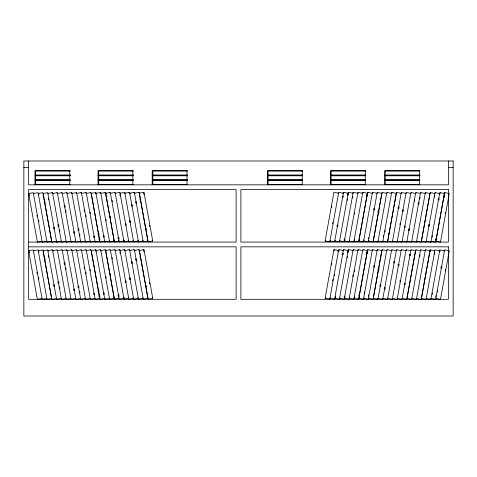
<?xml version="1.0" encoding="UTF-8"?>
<svg xmlns="http://www.w3.org/2000/svg" width="477" height="477" viewBox="0 0 477 477"><rect width="100%" height="100%" fill="white"/><g stroke="black" fill="none" stroke-linecap="round" stroke-linejoin="round"><path stroke-width="0.72" d="M325.529 241.034L325.618 240.551M331.557 207.555L331.819 206.088M329.404 241.732L329.488 241.249M332.654 223.653L332.922 222.187M338.068 193.584L338.151 193.107M330.346 241.034L330.436 240.551M336.947 226.587L337.227 225.037M342.188 197.46L342.45 196.005M342.885 193.584L342.969 193.107M335.158 241.064L335.242 240.581M337.752 226.647L338.014 225.18M342.993 197.514L343.255 196.065M343.822 192.917L343.905 192.434M325.529 298.304L325.618 297.821M331.557 264.824L331.819 263.358M334.019 251.129L334.282 249.674M347.429 195.081L347.781 193.131M329.404 299.001L329.488 298.519M332.654 280.917L332.928 279.403M337.889 251.826L338.151 250.371M339.976 241.064L340.059 240.581M347.286 200.418L347.548 198.969M348.24 195.117L348.723 192.434M330.346 298.304L330.436 297.821M334.395 275.819L334.657 274.353M338.706 251.85L339.099 249.674M344.108 240.307L344.37 238.858M352.509 193.614L352.598 193.131M342.188 254.724L342.45 253.275M342.885 250.854L342.969 250.371M344.782 241.088L345.044 239.639M352.521 198.074L352.789 196.607M353.445 192.941L353.535 192.464M335.158 298.328L335.552 296.151M342.993 254.784L343.255 253.335M343.822 250.181L343.905 249.704M357.321 193.638L357.404 193.161M347.429 252.345L347.781 250.401M349.599 241.088L349.689 240.611M354.435 214.239L354.703 212.742M358.263 192.941L358.352 192.464M339.976 298.328L340.059 297.851M347.286 257.687L347.548 256.232M348.24 252.381L348.723 249.704M362.138 193.638L362.222 193.161M344.108 297.576L344.37 296.122M352.509 250.878L352.598 250.401M354.411 241.118L354.673 239.663M363.075 192.97L363.158 192.493M344.782 298.358L345.044 296.903M353.445 250.21L353.535 249.733M366.509 196.089L366.771 194.64M352.7 276.577L352.968 275.11M359.229 241.118L359.312 240.635M367.326 196.119L367.588 194.67M367.892 192.97L367.976 192.493M349.599 298.358L349.689 297.875M354.435 271.502L354.703 270.012M358.263 250.21L358.352 249.733M363.188 241.332L363.45 239.865M364.034 241.147L364.124 240.664M372.698 193L372.787 192.517M354.411 298.387L354.673 296.932M363.075 250.24L363.158 249.757M368.435 238.941L368.691 237.486M373.67 209.826L373.932 208.36M358.895 295.668L359.163 294.202M366.509 253.359L366.771 251.91M368.852 241.147L368.942 240.664M374.469 209.94L374.749 208.401M377.516 193L377.605 192.517M359.229 298.387L359.312 297.904M360.636 290.571L360.898 289.104M367.326 253.388L367.588 251.934M367.892 250.24L367.976 249.757M377.957 212.76L378.225 211.293M364.148 293.277L364.404 291.823M378.762 212.825L379.03 211.359M382.327 193.024L382.411 192.547M364.034 298.411L364.124 297.934M372.698 250.264L372.787 249.787M377.534 241.869L377.623 241.392M368.435 296.205L368.691 294.756M373.67 267.096L373.932 265.629M387.145 193.024L387.229 192.547M368.852 298.411L368.942 297.934M374.469 267.203L374.749 265.665M377.516 250.264L377.605 249.787M383.234 236.991L383.496 235.525M377.957 270.03L378.225 268.563M384.957 231.917L385.225 230.451M391.951 193.054L392.04 192.577M378.762 270.095L379.03 268.629M382.327 250.294L382.411 249.817M388.469 234.642L388.731 233.187M377.534 299.139L377.623 298.656M379.865 286.188L380.127 284.721M394.509 205.641L394.765 204.186M396.769 193.054L396.858 192.577M380.676 286.224L380.944 284.763M387.145 250.294L387.229 249.817M398.003 208.419L398.271 206.952M384.182 288.979L384.444 287.524M398.79 208.568L399.07 207.012M401.58 193.084L401.664 192.601M384.957 289.187L385.225 287.72M391.951 250.324L392.04 249.841M399.911 224.578L400.173 223.111M402.284 211.377L402.552 209.91M393.716 262.749L393.978 261.283M403.101 211.412L403.363 209.946M406.398 193.084L406.482 192.601M394.509 262.905L394.765 261.456M396.769 250.324L396.858 249.841M404.198 227.511L404.466 226.044M398.003 265.683L398.271 264.216M405.003 227.577L405.271 226.11M411.204 193.107L411.293 192.63M398.808 265.749L399.07 264.282M401.58 250.347L401.664 249.87M408.503 230.337L408.765 228.888M399.911 281.847L400.173 280.381M409.296 230.51L409.558 229.043M414.543 201.336L414.805 199.887M416.022 193.107L416.111 192.63M406.398 250.347L406.482 249.87M418.049 204.073L418.311 202.606M404.198 284.781L404.478 283.225M409.445 255.648L409.701 254.193M418.83 204.269L419.092 202.82M419.778 199.004L420.04 197.538M420.833 193.137L420.917 192.654M405.003 284.841L405.271 283.374M410.25 255.702L410.506 254.253M411.204 250.377L411.293 249.894M425.651 193.137L425.734 192.654M414.543 258.606L414.805 257.157M415.497 253.311L415.759 251.844M416.022 250.377L416.111 249.894M424.244 223.164L424.512 221.698M421.793 241.308L421.883 240.831M430.457 193.167L430.546 192.684M419.778 256.274L420.04 254.807M420.833 250.407L420.917 249.924M428.525 226.128L428.805 224.589M434.332 193.865L434.416 193.382M429.342 226.164L429.604 224.697M434.577 197.037L434.839 195.588M435.274 193.167L435.364 192.684M425.651 250.407L425.734 249.924M430.487 242.006L430.576 241.529M438.059 199.911L438.321 198.462M439.15 193.865L439.234 193.382M424.244 280.434L424.518 278.926M429.521 251.105L429.61 250.622M432.18 237.164L432.442 235.698M438.876 199.941L439.138 198.492M439.83 194.634L440.182 192.684M421.793 298.578L421.883 298.101M430.284 251.403L430.546 249.954M435.698 239.83L435.96 238.381M443.306 197.526L443.574 196.059M443.968 193.865L444.051 193.382M434.332 251.129L434.416 250.652M444.123 197.567L444.385 196.101M444.91 193.167L444.999 192.684M434.577 254.307L434.839 252.858M445.214 213.702L445.488 212.193M430.487 299.276L430.576 298.793M439.15 251.129L439.234 250.652M432.18 294.434L432.442 292.967M439.83 251.898L440.092 250.431M435.698 297.099L435.96 295.645M440.933 267.996L441.195 266.53M443.968 251.129L444.051 250.652M437.427 292.049L437.683 290.594M441.732 268.098L441.994 266.643M445.214 270.972L445.488 269.463M33.438 193.477L38.082 192.642L47.002 242.107L51.653 241.267L42.9 192.642L38.255 193.477M47.885 193.453L52.53 192.613L61.45 242.077L66.094 241.243M52.703 193.453L57.347 192.613L66.255 242.048L70.906 241.213M57.508 193.423L62.159 192.589L71.073 242.048L75.724 241.213M62.326 193.423L66.977 192.589L75.885 242.024L80.53 241.183M67.138 193.394L71.783 192.559L80.702 242.024L85.347 241.183M71.955 193.394L76.6 192.559L85.508 241.994L90.159 241.159M76.761 193.37L81.412 192.529L90.326 241.994L94.977 241.159M81.579 193.37L86.23 192.529L95.138 241.964L99.782 241.129L91.035 192.505L86.391 193.34M96.014 193.31L100.665 192.475L109.579 241.94L114.23 241.106L105.483 192.475L100.832 193.31M110.461 193.286L115.106 192.452L124.02 241.881L128.665 241.046M115.267 193.257L119.918 192.422L128.838 241.881L133.482 241.046M120.085 193.257L124.735 192.422L133.643 241.857L138.294 241.022M124.896 193.227L129.541 192.392L138.461 241.857L143.112 241.022M129.714 193.227L134.359 192.392L143.273 241.827L147.918 240.992L139.171 192.368L134.52 193.203M42.018 241.267L37.367 242.107L28.62 193.477L33.265 192.642L42.185 242.107L46.835 241.267M56.471 241.267L51.82 242.107L43.073 193.477L47.718 192.642L56.632 242.077L61.277 241.243M33.438 250.717L38.082 249.882L47.002 299.347L51.653 298.507L42.9 249.882L38.255 250.717M47.885 250.693L52.53 249.853L61.45 299.317L66.094 298.483M104.6 241.129L99.955 241.964L91.208 193.34L95.853 192.505L104.761 241.94L109.412 241.106M52.703 250.693L57.347 249.853L66.255 299.288L70.906 298.453M57.508 250.663L62.159 249.829L71.073 299.288L75.724 298.453M62.326 250.663L66.977 249.829L75.885 299.264L80.53 298.423M119.035 241.076L114.391 241.911L105.644 193.286L110.288 192.452L119.208 241.911L123.853 241.076M67.138 250.634L71.783 249.799L80.702 299.264L85.347 298.423M71.955 250.634L76.6 249.799L85.508 299.234L90.159 298.399M76.761 250.61L81.412 249.769L90.326 299.234L94.977 298.399M81.579 250.61L86.23 249.769L95.138 299.204L99.782 298.369L91.035 249.745L86.391 250.58M96.014 250.55L100.665 249.715L109.579 299.18L114.23 298.346L105.483 249.715L100.832 250.55M110.461 250.526L115.106 249.692L124.02 299.121L128.665 298.286M115.267 250.497L119.918 249.662L128.838 299.121L133.482 298.286M120.085 250.497L124.735 249.662L133.643 299.097L138.294 298.262M124.896 250.467L129.541 249.632L138.461 299.097L143.112 298.262M129.714 250.467L134.359 249.632L143.273 299.067L147.918 298.232L139.171 249.608L134.52 250.443M42.018 298.507L37.367 299.347L28.62 250.717L33.265 249.882L42.185 299.347L46.835 298.507M56.471 298.507L51.82 299.347L43.073 250.717L47.718 249.882L56.632 299.317L61.277 298.483M104.6 298.369L99.955 299.204L91.208 250.58L95.853 249.745L104.761 299.18L109.412 298.346M119.035 298.316L114.391 299.151L105.644 250.526L110.288 249.692L119.208 299.151L123.853 298.316M23.85 167.648L28.62 167.648M448.38 167.648L453.15 167.648M98.059 174.999L133.286 174.999L133.286 175.786L98.709 175.786L98.709 179.722M152.199 174.999L187.425 174.999L187.425 175.786L152.849 175.786L152.849 179.722M267.418 174.999L302.645 174.999L302.645 175.786L268.068 175.786L268.068 179.722M330.478 174.999L365.704 174.999L365.704 175.786L331.127 175.786L331.127 179.722M35 175.393L70.226 175.393M98.059 175.393L133.286 175.393M152.199 175.393L187.425 175.393M267.418 175.393L302.645 175.393M330.478 175.393L365.704 175.393M384.617 175.393L419.843 175.393M98.059 179.722L133.286 179.722L133.286 180.509L98.709 180.509L98.709 184.444M152.199 179.722L187.425 179.722L187.425 180.509L152.849 180.509L152.849 184.444M267.418 179.722L302.645 179.722L302.645 180.509L268.068 180.509L268.068 184.444M330.478 179.722L365.704 179.722L365.704 180.509L331.127 180.509L331.127 184.444M35 180.115L70.226 180.115M98.059 180.115L133.286 180.115M152.199 180.115L187.425 180.115M267.418 180.115L302.645 180.115M330.478 180.115L365.704 180.115M384.617 180.115L419.843 180.115M98.059 184.444L133.286 184.444L133.286 184.837M152.199 184.444L187.425 184.444L187.425 184.837M267.418 184.444L302.645 184.444L302.645 184.837M330.478 184.444L365.704 184.444L365.704 184.837M28.62 242.077L236.115 242.077L236.115 189.607L28.62 189.607L28.62 299.317L236.115 299.317L236.115 246.847L28.62 246.847M439.621 193.453L434.976 192.613L426.056 242.077L421.412 241.243L430.159 192.613L434.803 193.453M425.18 193.423L420.529 192.589L411.621 242.024L406.97 241.183M420.368 193.394L415.723 192.559L406.803 242.024L402.153 241.183M415.55 193.394L410.906 192.559L401.992 241.994L397.347 241.159M410.745 193.37L406.094 192.529L397.174 241.994L392.529 241.159M405.927 193.37L401.276 192.529L392.368 241.964L387.718 241.129L396.47 192.505L401.115 193.34M391.492 193.31L386.841 192.475L377.921 241.94L373.276 241.106L382.023 192.475L386.674 193.31M377.045 193.286L372.4 192.452L363.486 241.881L358.841 241.046L367.588 192.422L372.239 193.257M362.609 193.227L357.965 192.392L349.045 241.857L344.394 241.022M357.792 193.227L353.147 192.392L344.233 241.827L339.588 240.992M352.986 193.203L348.335 192.368L339.415 241.827L334.771 240.992M348.168 193.203L343.518 192.368L334.61 241.803L329.959 240.963M343.357 193.173L338.712 192.338L329.792 241.803L325.141 240.963L333.894 192.338L338.539 193.173M431.047 241.243L435.692 242.077L444.439 193.453L439.794 192.613L430.874 242.077L426.229 241.243M416.6 241.213L421.245 242.048L429.998 193.423L425.347 192.589L416.427 242.048L411.782 241.213M444.439 250.717L439.794 249.882L430.874 299.347L426.229 298.507M439.621 250.717L434.976 249.882L426.056 299.347L421.412 298.507L430.159 249.882L434.803 250.717M382.9 241.129L387.551 241.964L396.298 193.34L391.653 192.505L382.739 241.94L378.094 241.106M425.18 250.693L420.529 249.853L411.621 299.288L406.97 298.453L415.723 249.829L420.368 250.663M368.465 241.076L373.115 241.911L381.862 193.286L377.218 192.452L368.298 241.911L363.647 241.076M410.745 250.634L406.094 249.799L397.174 299.264L392.529 298.423M354.023 241.046L358.668 241.881L367.421 193.257L362.77 192.422L353.862 241.857L349.212 241.022M405.927 250.634L401.276 249.799L392.368 299.234L387.718 298.399M401.115 250.61L396.47 249.769L387.551 299.234L382.9 298.399M396.298 250.61L391.653 249.769L382.739 299.204L378.094 298.369M391.492 250.58L386.841 249.745L377.921 299.204L373.276 298.369L382.023 249.745L386.674 250.58M377.045 250.55L372.4 249.715L363.486 299.151L358.841 298.316L367.588 249.692L372.239 250.526M362.609 250.497L357.965 249.662L349.045 299.121L344.394 298.286M357.792 250.497L353.147 249.662L344.233 299.097L339.588 298.262M352.986 250.467L348.335 249.632L339.415 299.097L334.771 298.262M348.168 250.467L343.518 249.632L334.61 299.067L329.959 298.232M343.357 250.443L338.712 249.608L329.792 299.067L325.141 298.232L333.894 249.608L338.539 250.443M435.865 298.507L440.509 299.347L449.256 250.717L444.612 249.882L435.692 299.347L431.047 298.507M416.6 298.483L421.245 299.317L429.998 250.693L425.347 249.853L416.427 299.317L411.782 298.483M402.153 298.453L406.803 299.288L415.55 250.663L410.906 249.829L401.992 299.264L397.347 298.423M368.465 298.346L373.115 299.18L381.862 250.55L377.218 249.715L368.298 299.18L363.647 298.346M354.023 298.316L358.668 299.151L367.421 250.526L362.77 249.692L353.862 299.121L349.212 298.286M143.601 192.434L143.988 194.61M149.474 225.096L149.754 226.647M152.264 240.581L152.348 241.064M139.725 193.131L139.815 193.614M145.992 227.97L146.254 229.419M138.783 192.434L138.867 192.917M139.958 198.969L140.22 200.418M147.447 240.581L147.53 241.064M134.908 193.131L134.997 193.614M136.446 201.682L136.708 203.148M133.971 192.464L134.061 192.941M135.641 201.741L135.903 203.208M142.635 240.611L142.724 241.088M143.601 249.674L143.988 251.85M149.474 282.336L149.754 283.887M152.264 297.821L152.348 298.304M130.102 193.161L130.185 193.638M132.165 204.639L132.427 206.106M139.725 250.371L139.815 250.854M145.992 285.21L146.254 286.659M129.154 192.464L129.243 192.941M131.354 204.675L131.616 206.142M137.817 240.611L137.907 241.088M138.783 249.674L138.867 250.157M139.958 256.209L140.22 257.658M147.447 297.821L147.53 298.304M125.284 193.161L125.368 193.638M130.245 220.738L130.513 222.24M134.908 250.371L134.997 250.854M136.446 258.922L136.708 260.388M124.348 192.493L124.431 192.97M129.446 220.839L129.708 222.306M133.011 240.635L133.095 241.118M133.971 249.704L134.061 250.181M135.641 258.981L135.903 260.448M142.635 297.851L142.724 298.328M125.958 223.671L126.22 225.12M130.102 250.401L130.185 250.878M132.165 261.879L132.427 263.346M119.53 192.493L119.614 192.97M119.918 194.67L120.18 196.119M125.159 223.773L125.421 225.239M128.194 240.635L128.277 241.118M129.154 249.704L129.243 250.181M131.354 261.915L131.616 263.382M137.817 297.851L137.907 298.328M124.056 239.865L124.318 241.332M125.284 250.401L125.368 250.878M130.245 277.978L130.513 279.48M114.718 192.517L114.808 193M123.382 240.664L123.471 241.147M124.348 249.733L124.431 250.21M129.446 278.079L129.708 279.546M133.011 297.875L133.095 298.358M112.119 200.298L112.387 201.765M118.815 237.486L119.071 238.941M125.958 280.911L126.22 282.36M109.901 192.517L109.99 193M117.998 237.516L118.26 238.965M118.564 240.664L118.654 241.147M119.53 249.733L119.614 250.21M119.918 251.91L120.18 253.359M125.159 281.013L125.421 282.479M128.194 297.875L128.277 298.358M106.031 193.215L106.115 193.698M110.205 216.439L110.467 217.894M114.516 240.39L114.778 241.839M124.056 297.105L124.318 298.572M105.095 192.547L105.351 193.996M113.759 240.694L113.842 241.171M114.718 249.757L114.808 250.24M123.382 297.904L123.471 298.387M105.924 219.372L106.186 220.857M109.883 241.392L109.966 241.869M112.119 257.538L112.387 259.005M118.815 294.726L119.071 296.181M100.277 192.547L100.361 193.024M109.901 249.757L109.99 250.24M117.998 294.756L118.26 296.205M118.564 297.904L118.654 298.387M96.402 193.245L96.491 193.722M104.01 235.525L104.272 236.991M105.065 241.392L105.149 241.869M106.031 250.455L106.115 250.938M110.205 273.679L110.467 275.134M114.516 297.63L114.778 299.079M95.466 192.577L95.728 194.026M103.205 235.584L103.467 237.051M105.095 249.787L105.351 251.236M113.759 297.934L113.842 298.411M98.775 233.187L99.037 234.642M99.729 238.482L99.991 239.949M105.924 276.612L106.186 278.097M109.883 298.632L109.966 299.109M90.648 192.577L90.737 193.054M97.964 233.217L98.22 234.666M98.918 238.518L99.18 239.985M100.277 249.787L100.361 250.264M90.171 212.14L90.433 213.595M94.482 236.091L94.744 237.54M96.402 250.485L96.491 250.962M104.01 292.765L104.272 294.231M105.065 298.632L105.149 299.109M85.842 192.601L85.926 193.084M93.677 236.145L93.933 237.6M95.466 249.817L95.728 251.266M103.205 292.824L103.467 294.291M85.878 215.044L86.146 216.522M98.775 290.427L99.037 291.882M99.729 295.722L99.991 297.189M81.024 192.601L81.108 193.084M84.143 209.946L84.405 211.412M90.648 249.817L90.737 250.294M97.964 290.457L98.22 291.906M98.918 295.758L99.18 297.225M90.171 269.38L90.433 270.835M94.482 293.331L94.744 294.78M76.213 192.63L76.302 193.107M85.842 249.841L85.926 250.324M93.677 293.385L93.933 294.84M78.741 228.888L78.997 230.337M79.683 234.141L79.945 235.608M85.878 272.284L86.146 273.762M71.395 192.63L71.484 193.107M77.924 228.918L78.21 230.51M81.024 249.841L81.108 250.324M84.143 267.186L84.405 268.652M74.442 231.792L74.704 233.241M66.589 192.654L66.673 193.137M73.637 231.846L73.899 233.301M76.213 249.87L76.302 250.347M64.914 205.569L65.176 207.036M65.85 210.774L66.106 212.223M78.741 286.128L78.997 287.577M79.683 291.381L79.945 292.848M61.771 192.654L61.855 193.137M64.097 205.605L64.365 207.072M71.395 249.87L71.484 250.347M77.924 286.158L78.21 287.75M74.442 289.032L74.704 290.481M56.96 192.684L57.049 193.167M66.589 249.894L66.673 250.377M73.637 289.086L73.899 290.541M53.084 193.382L53.174 193.865M58.701 224.589L58.963 226.038M59.637 229.795L59.905 231.262M64.914 262.809L65.176 264.276M65.85 268.014L66.106 269.463M52.142 192.684L52.231 193.167M57.902 224.697L58.164 226.164M61.771 249.894L61.855 250.377M64.097 262.845L64.365 264.312M48.266 193.382L48.356 193.865M54.408 227.493L54.67 228.942M56.93 241.529L57.019 242.006M48.38 198.521L48.642 199.97M53.603 227.547L53.865 229.002M56.96 249.924L57.049 250.407M43.461 193.412L43.544 193.889M44.868 201.222L45.13 202.689M53.084 250.622L53.174 251.105M58.701 281.829L58.963 283.278M59.637 287.035L59.905 288.502M43.133 196.125L43.395 197.591M52.142 249.924L52.231 250.407M57.902 281.937L58.164 283.404M38.643 193.412L38.905 194.86M48.266 250.622L48.356 251.105M54.408 284.733L54.67 286.182M56.93 298.769L57.019 299.246M48.38 255.761L48.642 257.21M53.603 284.787L53.865 286.242M33.825 193.412L33.909 193.889M38.655 220.261L38.923 221.757M43.461 250.652L43.544 251.129M44.868 258.462L45.13 259.929M36.926 215.193L37.188 216.665M43.133 253.365L43.395 254.831M29.008 193.412L29.401 195.588M38.643 250.652L38.905 252.1M33.825 250.652L33.909 251.129M38.655 277.501L38.923 278.997M36.926 272.433L37.188 273.905M29.008 250.652L29.401 252.828M448.38 160.987L448.38 184.837L28.62 184.837L28.62 160.987M419.843 184.837L419.843 184.444L385.267 184.444L385.267 180.509L419.843 180.509L419.843 179.722L385.267 179.722L385.267 175.786L419.843 175.786L419.843 174.999L385.267 174.999L385.267 171.064L419.843 171.064L419.843 170.671L384.617 170.671L384.617 184.837M419.408 171.064L419.408 174.999M419.408 175.786L419.408 179.722M419.408 180.509L419.408 184.444M365.269 171.064L365.269 174.999M365.269 175.786L365.269 179.722M365.269 180.509L365.269 184.444M331.127 174.999L331.127 171.064L365.704 171.064L365.704 170.671L330.478 170.671L330.478 184.837M302.209 171.064L302.209 174.999M302.209 175.786L302.209 179.722M302.209 180.509L302.209 184.444M268.068 174.999L268.068 171.064L302.645 171.064L302.645 170.671L267.418 170.671L267.418 184.837M186.99 171.064L186.99 174.999M186.99 175.786L186.99 179.722M186.99 180.509L186.99 184.444M152.849 174.999L152.849 171.064L187.425 171.064L187.425 170.671L152.199 170.671L152.199 184.837M132.85 171.064L132.85 174.999M132.85 175.786L132.85 179.722M132.85 180.509L132.85 184.444M98.709 174.999L98.709 171.064L133.286 171.064L133.286 170.671L98.059 170.671L98.059 184.837M70.226 184.837L70.226 184.444L35.65 184.444L35.65 180.509L70.226 180.509L70.226 179.722L35.65 179.722L35.65 175.786L70.226 175.786L70.226 174.999L35.65 174.999L35.65 171.064L70.226 171.064L70.226 170.671L35 170.671L35 184.837M69.791 171.064L69.791 174.999M69.791 175.786L69.791 179.722M69.791 180.509L69.791 184.444M444.612 192.613L435.865 241.243L440.509 242.077L449.256 193.453L444.612 192.613M143.988 192.368L139.338 193.203L148.091 241.827L152.735 240.992L143.988 192.368M143.988 249.608L139.338 250.443L148.091 299.067L152.735 298.232L143.988 249.608M453.15 160.987L23.85 160.987L23.85 316.012L453.15 316.012L453.15 160.987M448.38 189.607L240.885 189.607L240.885 242.077L448.38 242.077L448.38 189.607M448.38 246.847L240.885 246.847L240.885 299.317L448.38 299.317L448.38 246.847"/></g></svg>
